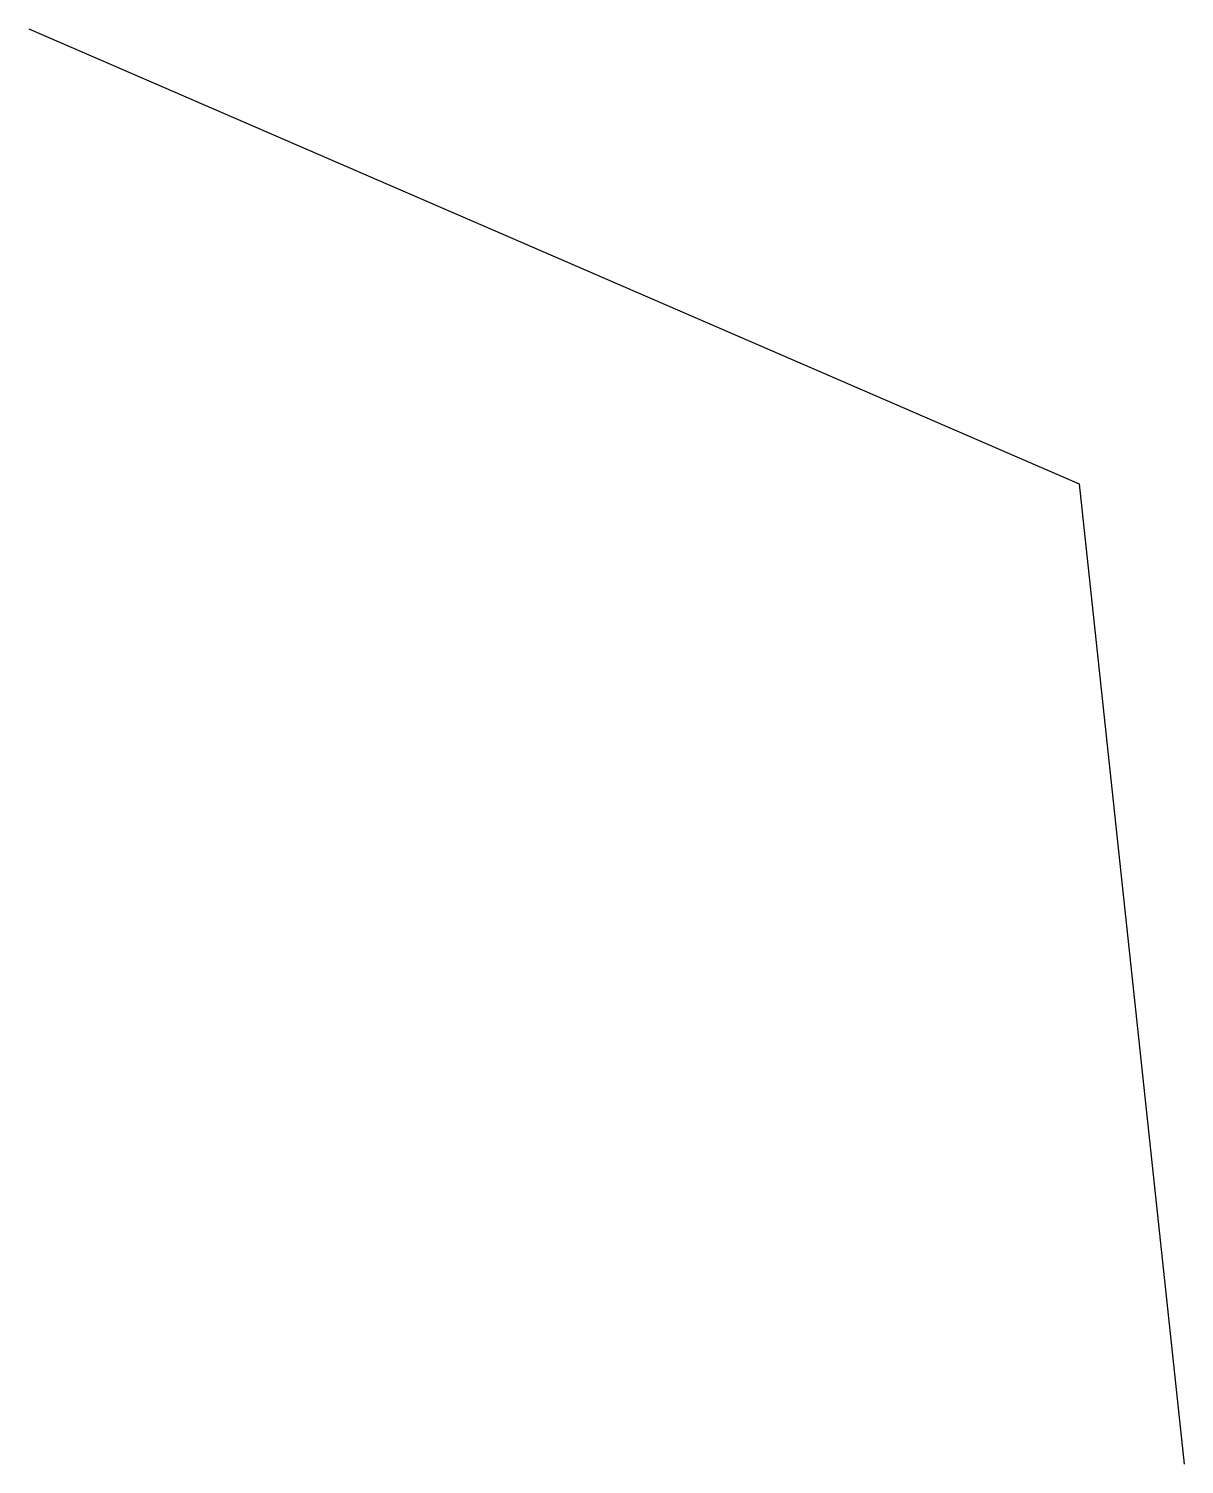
# Model space of a CAD drawing. Header units: millimetres. Extents: x 0 to 33, y -41 to 0.
import ezdxf

# ---------------------------------------------------------------- set-up
doc = ezdxf.new("R2010")
doc.units = ezdxf.units.MM
doc.header["$MEASUREMENT"] = 0
doc.layers.get('0').update_dxf_attribs({"lineweight": 25, "true_color": 0xffffff})

msp = doc.modelspace()

# ---------------------------------------------------------------- linework, layer by layer
for p, q in [((0, 0), (30, -13)), ((30, -13), (33, -41))]:
    msp.add_line(p, q)

doc.saveas('drawing.dxf')
